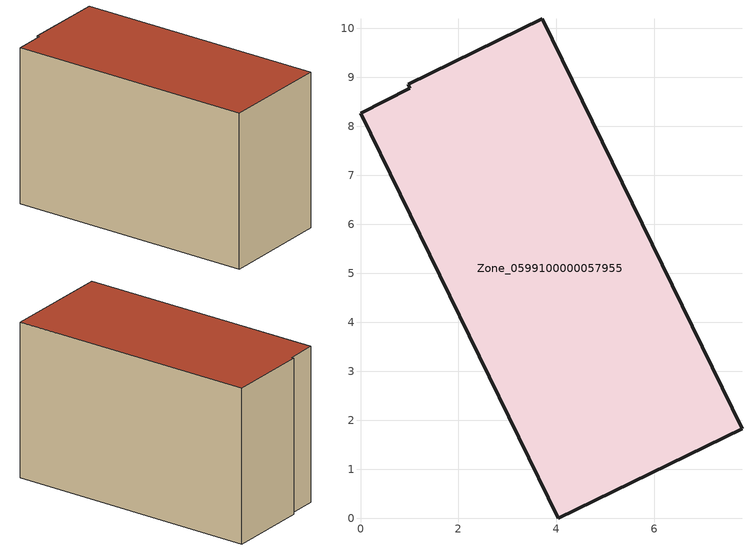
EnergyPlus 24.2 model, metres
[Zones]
Zone_0599100000057955
 floor ground (C_G): 0,8.27 1.01,8.78 0.97,8.86 3.71,10.19 7.79,1.83 4.04,0 z0
 wall outside (C_F): 1.01,8.78 0,8.27 4.04,0 7.79,1.83 3.71,10.19 0.97,8.86 1.01,8.78 z0:5.82
 roof outside (C_R): 3.71,10.19 0.97,8.86 1.01,8.78 0,8.27 4.04,0 7.79,1.83 z5.82
[BUILDING]
Pand.0599100000057955: North Axis=0; Terrain=City; Loads Convergence Tolerance Value=0.04; Temperature Convergence Tolerance Value=0.4; Solar Distribution=FullExterior; Maximum Number of Warmup Days=25; Minimum Number of Warmup Days=1
[Site:Location]
Rotterdam.The.Hague.AP_ZH_NLD Design_Conditions: Latitude=51.96; Longitude=4.45; Time Zone=1; Elevation=-4.5
[SITE:GROUNDTEMPERATURE:BUILDINGSURFACE]
18, 18, 18, 18, 18, 18, 18, 18, 18, 18, 18, 18
[MATERIAL] Thermal Absorptance=0.9; Solar Absorptance=0.7; Visible Absorptance=0.7
Name | Roughness | Thickness | Conductivity | Density | Specific Heat
G.TI.1946-1964 | MediumSmooth | 0.15 | 1 | 540 | 1210
F.TI.1946-1964 | Rough | 0.3 | 0.857143 | 1920 | 840
R.TI.1946-1964 | MediumRough | 0.2 | 0.277778 | 1500 | 1000
[CONSTRUCTION]
C_G: G.TI.1946-1964
C_F: F.TI.1946-1964
C_R: R.TI.1946-1964
[ZONE]
Zone_0599100000057955: Type=1; Multiplier=1; Ceiling Height=Autocalculate; Volume=Autocalculate; Floor Area=autocalculate; Part of Total Floor Area=Yes
[ZONEINFILTRATION:DESIGNFLOWRATE]
Infil_Zone_0599100000057955: Zone or ZoneList or Space or SpaceList=Zone_0599100000057955; Schedule=AlwaysOn; Design Flow Rate Calculation Method=Flow/Area; Flow Rate per Floor Area=0.003; Constant Term Coefficient=1; Temperature Term Coefficient=0; Velocity Term Coefficient=0; Velocity Squared Term Coefficient=0
[HVACTEMPLATE:ZONE:IDEALLOADSAIRSYSTEM]
Zone_0599100000057955: Maximum Heating Supply Air Temperature=50; Minimum Cooling Supply Air Temperature=13; Maximum Heating Supply Air Humidity Ratio=0.0156; Minimum Cooling Supply Air Humidity Ratio=0.0077; Heating Limit=NoLimit; Cooling Limit=NoLimit; Dehumidification Control Type=ConstantSensibleHeatRatio; Cooling Sensible Heat Ratio=0.7; Dehumidification Setpoint=60; Humidification Control Type=None; Humidification Setpoint=30; Outdoor Air Method=None; Outdoor Air Flow Rate per Person=0.00944; Outdoor Air Flow Rate per Zone Floor Area=0; Outdoor Air Flow Rate per Zone=0; Demand Controlled Ventilation Type=None; Outdoor Air Economizer Type=NoEconomizer; Heat Recovery Type=None; Sensible Heat Recovery Effectiveness=0.7; Latent Heat Recovery Effectiveness=0.65
[ZONECONTROL:THERMOSTAT]
ThermostatControl_Zone_0599100000057955: Zone or ZoneList=Zone_0599100000057955; Control Type Schedule=DualSetpointControlType; Control 1=Thermostat_Zone_0599100000057955; Temperature Difference Between Cutout And Setpoint=0
[THERMOSTATSETPOINT:DUALSETPOINT]
Thermostat_Zone_0599100000057955: Heating Setpoint Temperature Schedule=HeatingSetpoint_Zone_0599100000057955; Cooling Setpoint Temperature Schedule=CoolingSetpoint_Zone_0599100000057955
[SCHEDULE:COMPACT]
HeatingSetpoint_Zone_0599100000057955: Through: 12/31, For: AllDays, Until: 24:00, 21
CoolingSetpoint_Zone_0599100000057955: Through: 12/31, For: AllDays, Until: 24:00, 24
DualSetpointControlType: Through: 12/31, For: AllDays, Until: 24:00, 4
AlwaysOn: Through: 12/31, For: AllDays, Until: 24:00, 1
